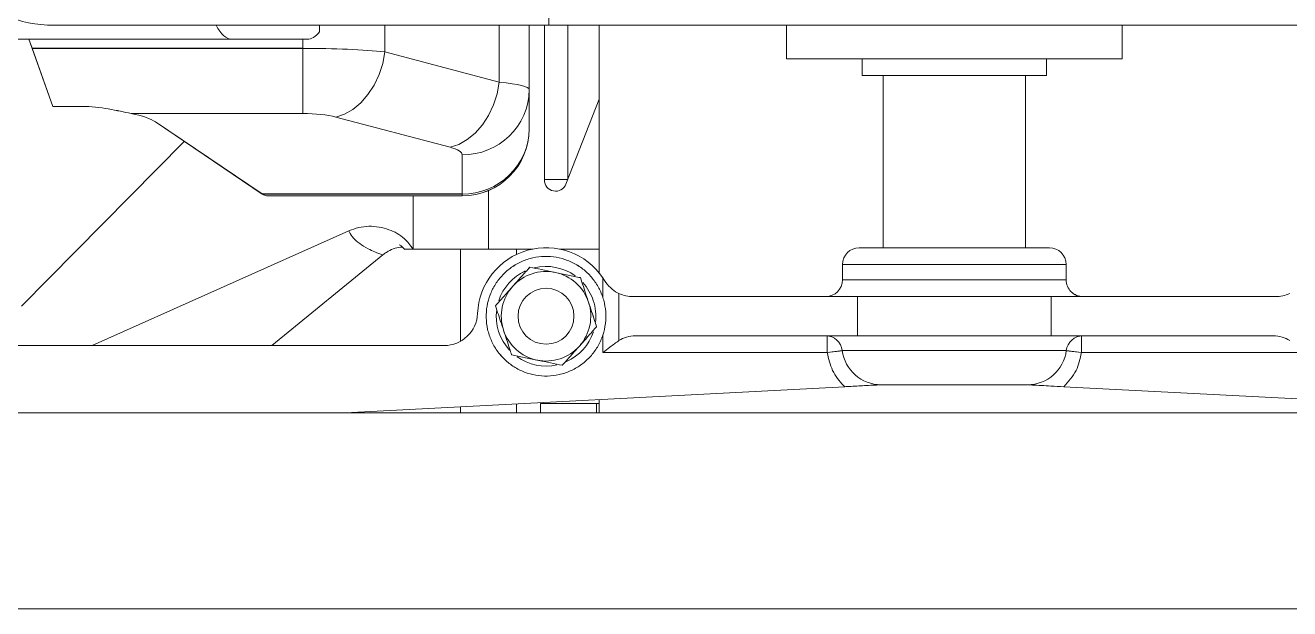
# Model space of a CAD drawing. Header units: inches. Extents: x -1851 to 6314, y -1304 to 4687.
# Drawn here: x -1573.46 to -1563.12, y -543.84 to -539.07 of the extents above; entities that cross this region are included whole.
import ezdxf

# ---------------------------------------------------------------- set-up
doc = ezdxf.new("R2010")
doc.units = ezdxf.units.IN
doc.header["$MEASUREMENT"] = 0
doc.layers.add('E-ARRY-TABL', color=9, linetype='Continuous')

# ---------------------------------------------------------------- blocks, each defined once
blk = doc.blocks.new('2.2.1_8 Mid Plan View')
at = {"color": 7, "linetype": 'Continuous', "lineweight": 15}
for p, q in [((0.30109, 2.68042), (0.30109, -3.73684)), ((27.3067, 2.68042), (27.3067, -3.73684)), ((0.41592, 2.56559), (0.41592, -3.62201)), ((27.42153, 2.56559), (27.42153, -3.62201)), ((0.28572, -0.46404), (0.30109, -0.17084)), ((27.29133, -0.46404), (27.3067, -0.17084)), ((0.07382, -0.42979), (0.07382, -0.29035)), ((27.07942, -0.42979), (27.07942, -0.29035)), ((0.26575, -0.32202), (0.26575, -0.45363)), ((27.27135, -0.32202), (27.27135, -0.45363)), ((0.23294, -0.47148), (0.23294, -0.33983)), ((0.2559, -0.34118), (0.2559, -0.47148)), ((27.23854, -0.47148), (27.23854, -0.33983)), ((27.26151, -0.34118), (27.26151, -0.47148)), ((0.07382, -0.42979), (0.0935, -0.42979)), ((0.07382, -0.62663), (0.07382, -0.42979)), ((0.0935, -0.62663), (0.0935, -0.42979)), ((27.07942, -0.62663), (27.07942, -0.42979)), ((27.07942, -0.42979), (27.09911, -0.42979)), ((27.09911, -0.62663), (27.09911, -0.42979)), ((0.22309, -0.46259), (0.21407, -0.46259)), ((27.2287, -0.46259), (27.21968, -0.46259)), ((0.10335, -0.47408), (0.0935, -0.47408)), ((0.10335, -0.58234), (0.10335, -0.47408)), ((0.20423, -0.58398), (0.20423, -0.47244)), ((0.23294, -0.58494), (0.23294, -0.47148)), ((0.2559, -0.47148), (0.23294, -0.47148)), ((0.2559, -0.47148), (0.2559, -0.58494)), ((27.10895, -0.47408), (27.09911, -0.47408)), ((27.10895, -0.58234), (27.10895, -0.47408)), ((27.20984, -0.58398), (27.20984, -0.47244)), ((27.23854, -0.58494), (27.23854, -0.47148)), ((27.26151, -0.47148), (27.23854, -0.47148)), ((27.26151, -0.47148), (27.26151, -0.58494)), ((0.20423, -0.48654), (0.10335, -0.48654)), ((0.28461, -0.4853), (0.28461, -0.57112)), ((27.20984, -0.48654), (27.10895, -0.48654)), ((27.29022, -0.4853), (27.29022, -0.57112)), ((0.10335, -0.56988), (0.20423, -0.56988)), ((0.28461, -0.57069), (0.28463, -0.57155)), ((27.10895, -0.56988), (27.20984, -0.56988)), ((27.29022, -0.57069), (27.29024, -0.57155)), ((0.0935, -0.58234), (0.10335, -0.58234)), ((0.2559, -0.58494), (0.23294, -0.58494)), ((0.23294, -0.71659), (0.23294, -0.58494)), ((0.2559, -0.58494), (0.2559, -0.71524)), ((27.09911, -0.58234), (27.10895, -0.58234)), ((27.26151, -0.58494), (27.23854, -0.58494)), ((27.23854, -0.71659), (27.23854, -0.58494)), ((27.26151, -0.58494), (27.26151, -0.71524)), ((0.28572, -0.59238), (0.30109, -0.88558)), ((27.29133, -0.59238), (27.3067, -0.88558)), ((0.21407, -0.59383), (0.22309, -0.59383)), ((27.21968, -0.59383), (27.2287, -0.59383)), ((0.26575, -0.60279), (0.26575, -0.7344)), ((27.27135, -0.60279), (27.27135, -0.7344)), ((0.07382, -0.76607), (0.07382, -0.62663)), ((0.07382, -0.62663), (0.0935, -0.62663)), ((27.07942, -0.76607), (27.07942, -0.62663)), ((27.07942, -0.62663), (27.09911, -0.62663)), ((0.23108, -0.72494), (0.25867, -0.72494)), ((27.23668, -0.72494), (27.26428, -0.72494)), ((0.22193, -0.7344), (0.2235, -0.73339)), ((27.22754, -0.7344), (27.22911, -0.73339)), ((0.07382, -0.73654), (0.21905, -0.73654)), ((0.29328, -0.73654), (0.30109, -0.73654)), ((27.07942, -0.73654), (27.22465, -0.73654)), ((27.12283, -0.73654), (27.17252, -0.75604)), ((27.21063, -0.75977), (27.21063, -0.73654)), ((27.29889, -0.73654), (27.3067, -0.73654)), ((27.30115, -0.73654), (27.30115, -0.73818)), ((27.30115, -0.77099), (27.30115, -0.73818)), ((27.30115, -0.73818), (27.3067, -0.73818)), ((0.16416, -0.75496), (0.07382, -0.75496)), ((0.16416, -0.76871), (0.16416, -0.75496)), ((27.16977, -0.75496), (27.07942, -0.75496)), ((27.16977, -0.76871), (27.16977, -0.75496)), ((0.07382, -1.05642), (0.07382, -0.76607)), ((0.07382, -0.76871), (0.16416, -0.76871)), ((27.07942, -1.05642), (27.07942, -0.76607)), ((27.07942, -0.76871), (27.16977, -0.76871)), ((27.17012, -0.76871), (27.16977, -0.76871)), ((27.3067, -0.77099), (27.30115, -0.77099)), ((0.07382, -0.77755), (0.11152, -0.77755)), ((0.11152, -0.77755), (0.13451, -0.77755)), ((27.07942, -0.77755), (27.11713, -0.77755)), ((27.11713, -0.77755), (27.14012, -0.77755)), ((27.21063, -0.80152), (27.21063, -0.77565)), ((27.2138, -0.78511), (27.21063, -0.78511)), ((27.3067, -0.78511), (27.30143, -0.78511)), ((0.08939, -0.86225), (0.10713, -0.79512)), ((27.09499, -0.86225), (27.11273, -0.79512)), ((27.21063, -0.80152), (27.21063, -0.84572)), ((0.17274, -0.81692), (0.14975, -0.81692)), ((0.17274, -0.9342), (0.17274, -0.81692)), ((0.17388, -0.81692), (0.17274, -0.81692)), ((0.17388, -0.93077), (0.17388, -0.81692)), ((27.17835, -0.81692), (27.15536, -0.81692)), ((27.17835, -0.9342), (27.17835, -0.81692)), ((27.17949, -0.81692), (27.17835, -0.81692)), ((27.17949, -0.93077), (27.17949, -0.81692)), ((27.21063, -0.81792), (27.26474, -0.81792)), ((27.30315, -0.81792), (27.3067, -0.81792)), ((0.14536, -0.82395), (0.12762, -0.89107)), ((0.26164, -1.13761), (0.26164, -0.82753)), ((27.15097, -0.82395), (27.13322, -0.89107)), ((27.26725, -1.13761), (27.26725, -0.82753)), ((27.21063, -0.84572), (27.17949, -0.84572)), ((27.21063, -0.84572), (27.21063, -0.85073)), ((27.26725, -0.92847), (27.21407, -0.86345)), ((27.26725, -1.03391), (27.19997, -0.88333)), ((0.07382, -0.90058), (0.07762, -0.90058)), ((27.07942, -0.90058), (27.08323, -0.90058)), ((0.08202, -0.95162), (0.08202, -0.90787)), ((0.08733, -1.06915), (0.08733, -0.91029)), ((0.08733, -0.91029), (0.12556, -0.91029)), ((0.12556, -0.91029), (0.12556, -1.01105)), ((27.08763, -0.95162), (27.08763, -0.90787)), ((27.09293, -1.06915), (27.09293, -0.91029)), ((27.09293, -0.91029), (27.13117, -0.91029)), ((27.13117, -0.91029), (27.13117, -1.01105)), ((0.13046, -0.99686), (0.17274, -0.9342)), ((27.13606, -0.99686), (27.17835, -0.9342)), ((0.08202, -1.14664), (0.08202, -0.95162)), ((27.08763, -1.14664), (27.08763, -0.95162)), ((27.14748, -0.97994), (27.24418, -1.07532)), ((0.12142, -1.04001), (0.12142, -1.05699)), ((27.12703, -1.04001), (27.12703, -1.05699)), ((0.12142, -1.05699), (0.08733, -1.06915)), ((27.12703, -1.05699), (27.09293, -1.06915)), ((0.08733, -1.06915), (0.08202, -1.07104)), ((27.09293, -1.06915), (27.08763, -1.07104))]:
    blk.add_line(p, q, dxfattribs=at)
at = {"color": 8, "linetype": 'Continuous', "lineweight": 15}
for p, q in [((0.26575, -0.45363), (0.25594, -0.45363)), ((0.26575, -0.45363), (0.26461, -0.46253)), ((27.27135, -0.45363), (27.26155, -0.45363)), ((27.27135, -0.45363), (27.27022, -0.46253)), ((0.21407, -0.46259), (0.21407, -0.59383)), ((0.22309, -0.59383), (0.22309, -0.46259)), ((0.26451, -0.5939), (0.26451, -0.46252)), ((27.21968, -0.46259), (27.21968, -0.59383)), ((27.2287, -0.59383), (27.2287, -0.46259)), ((27.27012, -0.5939), (27.27012, -0.46252)), ((0.26461, -0.59389), (0.26575, -0.60279)), ((27.27022, -0.59389), (27.27135, -0.60279)), ((0.25594, -0.60279), (0.26575, -0.60279)), ((27.26155, -0.60279), (27.27135, -0.60279)), ((0.23334, -0.7344), (0.22193, -0.7344)), ((0.26575, -0.7344), (0.2555, -0.7344)), ((27.23895, -0.7344), (27.22754, -0.7344)), ((27.27135, -0.7344), (27.2611, -0.7344)), ((0.07382, -0.76607), (-0.07382, -0.76607)), ((27.07942, -0.76607), (26.93179, -0.76607)), ((0.10713, -0.79512), (0.07382, -0.79512)), ((27.11273, -0.79512), (27.07942, -0.79512)), ((27.17635, -0.80152), (27.21063, -0.80152)), ((0.07382, -0.86225), (0.08939, -0.86225)), ((27.07942, -0.86225), (27.09499, -0.86225)), ((0.08733, -0.91029), (0.08202, -0.91029)), ((27.09293, -0.91029), (27.08763, -0.91029))]:
    blk.add_line(p, q, dxfattribs=at)
at = {"color": 7, "linetype": 'Continuous', "lineweight": 15, "flags": 128}
for points in [[(0.10713, -0.79512), (0.11391, -0.7964), (0.12048, -0.79852), (0.12664, -0.80144), (0.1322, -0.80504), (0.13698, -0.80923), (0.14085, -0.81388), (0.14367, -0.81883), (0.14536, -0.82395)], [(27.11273, -0.79512), (27.11952, -0.7964), (27.12609, -0.79852), (27.13225, -0.80144), (27.13781, -0.80504), (27.14259, -0.80923), (27.14645, -0.81388), (27.14927, -0.81883), (27.15097, -0.82395)], [(0.08939, -0.86225), (0.09617, -0.86352), (0.10274, -0.86565), (0.1089, -0.86856), (0.11446, -0.87217), (0.11924, -0.87636), (0.1231, -0.881), (0.12592, -0.88596), (0.12762, -0.89107)], [(27.09499, -0.86225), (27.10177, -0.86352), (27.10835, -0.86565), (27.11451, -0.86856), (27.12006, -0.87217), (27.12485, -0.87636), (27.12871, -0.881), (27.13153, -0.88596), (27.13322, -0.89107)]]:
    blk.add_lwpolyline(points, dxfattribs=at)
at = {"color": 7, "linetype": 'Continuous', "lineweight": 15}
for centre in [(0.24442, -0.76771), (27.25003, -0.76771)]:
    blk.add_circle(centre, 0.0164, dxfattribs=at)
for centre, radius, start, end in [((0.21325, -0.33983), 0.01968, 0, 25.11951), ((27.21886, -0.33983), 0.01968, 0, 25.11951), ((0.22309, -0.45275), 0.00984, 270, 0), ((0.26575, -0.45275), 0.00984, 180, 262.81924), ((27.2287, -0.45275), 0.00984, 270, 0), ((27.27135, -0.45275), 0.00984, 180, 262.81924), ((0.21407, -0.47244), 0.00984, 90, 180), ((0.26164, -0.4853), 0.02297, 0, 82.81924), ((27.21968, -0.47244), 0.00984, 90, 180), ((27.26725, -0.4853), 0.02297, 0, 82.81924), ((0.26164, -0.57112), 0.02297, 277.18076, 0), ((27.26725, -0.57112), 0.02297, 277.18076, 0), ((0.21407, -0.58398), 0.00984, 180, 270), ((27.21968, -0.58398), 0.00984, 180, 270), ((0.22309, -0.60367), 0.00984, 0, 90), ((0.26575, -0.60367), 0.00984, 97.18076, 180), ((27.2287, -0.60367), 0.00984, 0, 90), ((27.27135, -0.60367), 0.00984, 97.18076, 180), ((0.21325, -0.71659), 0.01968, 334.88049, 0), ((27.21886, -0.71659), 0.01968, 334.88049, 0), ((0.24442, -0.76771), 0.0351, 102.65506, 113.90506), ((0.24442, -0.76771), 0.0351, 91.40506, 102.65506), ((0.24442, -0.76771), 0.0351, 80.15506, 91.40506), ((0.24442, -0.76771), 0.0351, 68.90506, 80.15506), ((27.25003, -0.76771), 0.0351, 102.65506, 113.90506), ((27.25003, -0.76771), 0.0351, 91.40506, 102.65506), ((27.25003, -0.76771), 0.0351, 80.15506, 91.40506), ((27.25003, -0.76771), 0.0351, 68.90506, 80.15506), ((0.24442, -0.76771), 0.04019, 124.01996, 267.64472), ((0.24442, -0.76771), 0.0351, 125.15506, 136.40506), ((0.24442, -0.76771), 0.0351, 113.90506, 125.15506), ((0.24442, -0.76771), 0.0292, 108.28006, 132.51802), ((0.24442, -0.76771), 0.0292, 83.12964, 108.28006), ((0.24442, -0.76771), 0.02625, 48.28006, 108.28006), ((0.24442, -0.76771), 0.0292, 24.45342, 71.93058), ((0.24442, -0.76771), 0.0351, 57.65506, 68.90506), ((0.24442, -0.76771), 0.0351, 46.40506, 57.65506), ((27.25003, -0.76771), 0.04019, 124.01996, 267.64472), ((27.25003, -0.76771), 0.0351, 125.15506, 136.40506), ((27.25003, -0.76771), 0.0351, 113.90506, 125.15506), ((27.25003, -0.76771), 0.0292, 108.28006, 132.51802), ((27.25003, -0.76771), 0.0292, 83.12964, 108.28006), ((27.25003, -0.76771), 0.02625, 48.28006, 108.28006), ((27.25003, -0.76771), 0.0292, 24.45342, 71.93058), ((27.25003, -0.76771), 0.0351, 57.65506, 68.90506), ((27.25003, -0.76771), 0.0351, 46.40506, 57.65506), ((0.24442, -0.76771), 0.0351, 147.65506, 158.90506), ((0.24442, -0.76771), 0.0351, 136.40506, 147.65506), ((0.24442, -0.76771), 0.02625, 108.28006, 168.28006), ((0.24442, -0.76771), 0.02625, 348.28006, 48.28006), ((0.24442, -0.76771), 0.0351, 35.15506, 46.40506), ((0.24442, -0.76771), 0.0351, 23.90506, 35.15506), ((27.25003, -0.76771), 0.0351, 147.65506, 158.90506), ((27.25003, -0.76771), 0.0351, 136.40506, 147.65506), ((27.25003, -0.76771), 0.02625, 108.28006, 168.28006), ((27.25003, -0.76771), 0.02625, 348.28006, 48.28006), ((27.25003, -0.76771), 0.0351, 35.15506, 46.40506), ((27.25003, -0.76771), 0.0351, 23.90506, 35.15506), ((0.24442, -0.76771), 0.0351, 158.90506, 170.15506), ((0.24442, -0.76771), 0.0292, 144.02506, 193.67922), ((0.24442, -0.76771), 0.0351, 12.65506, 23.90506), ((27.17012, -0.76215), 0.00656, 270, 68.57364), ((27.25003, -0.76771), 0.0351, 158.90506, 170.15506), ((27.25003, -0.76771), 0.0292, 144.02506, 193.67922), ((27.25003, -0.76771), 0.0351, 12.65506, 23.90506), ((0.24442, -0.76771), 0.0351, 170.15506, 181.40506), ((0.24442, -0.76771), 0.02625, 168.28006, 228.28006), ((0.24442, -0.76771), 0.0292, 324.37687, 12.67514), ((0.24442, -0.76771), 0.0351, 1.40506, 12.65506), ((27.25003, -0.76771), 0.0351, 170.15506, 181.40506), ((27.25003, -0.76771), 0.02625, 168.28006, 228.28006), ((27.25003, -0.76771), 0.0292, 324.37687, 12.67514), ((27.25003, -0.76771), 0.0351, 1.40506, 12.65506), ((0.24442, -0.76771), 0.0351, 181.40506, 192.65506), ((0.24442, -0.76771), 0.0351, 350.15506, 1.40506), ((27.25003, -0.76771), 0.0351, 181.40506, 192.65506), ((27.25003, -0.76771), 0.0351, 350.15506, 1.40506), ((0.11092, -0.81638), 0.03884, 359.20634, 89.11267), ((0.13391, -0.81638), 0.03884, 359.20634, 89.11267), ((0.13451, -0.81692), 0.03937, 0, 90), ((0.24442, -0.76771), 0.0351, 192.65506, 203.90506), ((0.24442, -0.76771), 0.02625, 288.28006, 348.28006), ((0.24442, -0.76771), 0.0351, 338.90506, 350.15506), ((27.11653, -0.81638), 0.03884, 359.20634, 89.11267), ((27.13952, -0.81638), 0.03884, 359.20634, 89.11267), ((27.14012, -0.81692), 0.03937, 0, 90), ((27.25003, -0.76771), 0.0351, 192.65506, 203.90506), ((27.25003, -0.76771), 0.02625, 288.28006, 348.28006), ((27.25003, -0.76771), 0.0351, 338.90506, 350.15506), ((0.24442, -0.76771), 0.0351, 203.90506, 215.15506), ((0.24442, -0.76771), 0.0292, 204.71439, 251.80658), ((0.24442, -0.76771), 0.0351, 327.65506, 338.90506), ((27.25003, -0.76771), 0.0351, 203.90506, 215.15506), ((27.25003, -0.76771), 0.0292, 204.71439, 251.80658), ((27.25003, -0.76771), 0.0351, 327.65506, 338.90506), ((0.24442, -0.76771), 0.0351, 215.15506, 226.40506), ((0.24442, -0.76771), 0.0351, 226.40506, 237.65506), ((0.24442, -0.76771), 0.02625, 228.28006, 288.28006), ((0.24442, -0.76771), 0.0292, 262.59569, 312.94388), ((0.24442, -0.76771), 0.0351, 305.15506, 316.40506), ((0.24442, -0.76771), 0.0351, 316.40506, 327.65506), ((27.25003, -0.76771), 0.0351, 215.15506, 226.40506), ((27.25003, -0.76771), 0.0351, 226.40506, 237.65506), ((27.25003, -0.76771), 0.02625, 228.28006, 288.28006), ((27.25003, -0.76771), 0.0292, 262.59569, 312.94388), ((27.25003, -0.76771), 0.0351, 305.15506, 316.40506), ((27.25003, -0.76771), 0.0351, 316.40506, 327.65506), ((0.24442, -0.76771), 0.0351, 237.65506, 248.90506), ((0.24442, -0.76771), 0.0351, 248.90506, 260.15506), ((0.24442, -0.76771), 0.0351, 282.65506, 293.90506), ((0.24442, -0.76771), 0.0351, 293.90506, 305.15506), ((27.25003, -0.76771), 0.0351, 237.65506, 248.90506), ((27.25003, -0.76771), 0.0351, 248.90506, 260.15506), ((27.25003, -0.76771), 0.0351, 282.65506, 293.90506), ((27.25003, -0.76771), 0.0351, 293.90506, 305.15506), ((0.24442, -0.76771), 0.0351, 260.15506, 271.40506), ((0.24196, -0.82753), 0.01968, 0, 87.64472), ((0.24442, -0.76771), 0.0351, 271.40506, 282.65506), ((27.25003, -0.76771), 0.0351, 260.15506, 271.40506), ((27.24757, -0.82753), 0.01968, 0, 87.64472), ((27.25003, -0.76771), 0.0351, 271.40506, 282.65506), ((0, -1.05642), 0.07382, 180, 0)]:
    blk.add_arc(centre, radius, start, end, dxfattribs=at)
for centre, major_axis, ratio, start_param, end_param in [((0.26575, -0.34118), (0, 0.01395), 0.70539, 0.802011, 1.570796), ((27.27135, -0.34118), (0, 0.01395), 0.70539, 0.802011, 1.570796), ((0.26575, -0.71524), (0, 0.01395), 0.70539, 1.570796, 2.339581), ((27.27135, -0.71524), (0, 0.01395), 0.70539, 1.570796, 2.339581), ((0.11152, -0.84317), (0, 0.06562), 0.09834, 0, 0.749219), ((27.11713, -0.84317), (0, 0.06562), 0.09834, 0, 0.749219), ((0.14975, -0.84317), (0, 0.02625), 0.24585, 0, 0.749219), ((27.15536, -0.84317), (0, 0.02625), 0.24585, 0, 0.749219), ((0.09378, -0.91029), (0, 0.06562), 0.09834, 0.749219, 1.570796), ((27.09939, -0.91029), (0, 0.06562), 0.09834, 0.749219, 1.570796), ((0.13201, -0.91029), (0, 0.02625), 0.24585, 0.749219, 1.570796), ((27.13762, -0.91029), (0, 0.02625), 0.24585, 0.749219, 1.570796), ((0.04921, -0.90787), (0.03281, 0), 0.444444, 0, 0.523599), ((27.05482, -0.90787), (0.03281, 0), 0.444444, 0, 0.523599), ((0.13451, -0.93077), (0.03937, 0), 0.364309, 6.042116, 6.283185), ((27.14012, -0.93077), (0.03937, 0), 0.364309, 6.042116, 6.283185), ((0.04921, -0.95162), (0.03281, 0), 0.444444, 5.560451, 6.283185), ((27.05482, -0.95162), (0.03281, 0), 0.444444, 5.560451, 6.283185), ((0.13432, -1.04001), (0, 0.04593), 0.24585, 0.349365, 0.8884), ((27.13993, -1.04001), (0, 0.04593), 0.24585, 0.349365, 0.8884)]:
    blk.add_ellipse(centre, major_axis=major_axis, ratio=ratio, start_param=start_param, end_param=end_param, dxfattribs=at)
for points, knots in [([(0.26575, -0.45363), (0.26937, -0.45442), (0.27696, -0.45607), (0.28271, -0.46131), (0.28572, -0.46404)], [0, 0, 0, 0, 0.477569, 1, 1, 1, 1]), ([(27.27135, -0.45363), (27.27498, -0.45442), (27.28256, -0.45607), (27.28832, -0.46131), (27.29133, -0.46404)], [0, 0, 0, 0, 0.477569, 1, 1, 1, 1]), ([(0.28572, -0.46404), (0.28559, -0.46657), (0.28525, -0.4731), (0.28489, -0.48), (0.28468, -0.48404), (0.28463, -0.48487)], [0, 0, 0, 0, 0.334113, 0.862931, 1, 1, 1, 1]), ([(27.29133, -0.46404), (27.2912, -0.46657), (27.29086, -0.4731), (27.29049, -0.48), (27.29028, -0.48404), (27.29024, -0.48487)], [0, 0, 0, 0, 0.334113, 0.862931, 1, 1, 1, 1]), ([(0.28463, -0.57155), (0.28471, -0.57302), (0.28487, -0.57601), (0.28518, -0.58207), (0.28548, -0.58766), (0.28568, -0.59158), (0.28572, -0.59238)], [0, 0, 0, 0, 0.238972, 0.483667, 0.895277, 1, 1, 1, 1]), ([(27.29024, -0.57155), (27.29032, -0.57302), (27.29047, -0.57601), (27.29079, -0.58207), (27.29108, -0.58766), (27.29129, -0.59158), (27.29133, -0.59238)], [0, 0, 0, 0, 0.238972, 0.483667, 0.895277, 1, 1, 1, 1]), ([(0.28572, -0.59238), (0.28549, -0.59264), (0.28277, -0.59555), (0.27649, -0.60033), (0.26933, -0.60197), (0.26575, -0.60279)], [0, 0, 0, 0, 0.045613, 0.522765, 1, 1, 1, 1]), ([(27.29133, -0.59238), (27.29109, -0.59264), (27.28838, -0.59555), (27.2821, -0.60033), (27.27493, -0.60197), (27.27135, -0.60279)], [0, 0, 0, 0, 0.045613, 0.522765, 1, 1, 1, 1]), ([(0.2235, -0.73339), (0.22497, -0.73233), (0.22791, -0.73019), (0.23011, -0.72691), (0.23093, -0.72523), (0.23108, -0.72494)], [0, 0, 0, 0, 0.451634, 0.905839, 1, 1, 1, 1]), ([(0.26575, -0.7344), (0.26574, -0.73438), (0.26465, -0.73299), (0.2621, -0.72972), (0.25992, -0.72668), (0.25867, -0.72494)], [0, 0, 0, 0, 0.003777, 0.432324, 1, 1, 1, 1]), ([(27.22911, -0.73339), (27.23057, -0.73233), (27.23352, -0.73019), (27.23572, -0.72691), (27.23654, -0.72523), (27.23668, -0.72494)], [0, 0, 0, 0, 0.451634, 0.905839, 1, 1, 1, 1]), ([(27.27135, -0.7344), (27.27134, -0.73438), (27.27026, -0.73299), (27.26771, -0.72972), (27.26552, -0.72668), (27.26428, -0.72494)], [0, 0, 0, 0, 0.003777, 0.432324, 1, 1, 1, 1]), ([(0.25058, -0.73803), (0.24937, -0.73843), (0.24468, -0.73998), (0.23981, -0.74159), (0.23619, -0.74279)], [0, 0, 0, 0, 0.257551, 1, 1, 1, 1]), ([(0.26189, -0.74812), (0.26162, -0.74788), (0.25959, -0.74607), (0.25576, -0.74266), (0.25231, -0.73958), (0.25058, -0.73803)], [0, 0, 0, 0, 0.070086, 0.530782, 1, 1, 1, 1]), ([(27.25618, -0.73803), (27.25497, -0.73843), (27.25028, -0.73998), (27.24541, -0.74159), (27.24179, -0.74279)], [0, 0, 0, 0, 0.257551, 1, 1, 1, 1]), ([(27.26749, -0.74812), (27.26723, -0.74788), (27.2652, -0.74607), (27.26137, -0.74266), (27.25792, -0.73958), (27.25618, -0.73803)], [0, 0, 0, 0, 0.070086, 0.530782, 1, 1, 1, 1]), ([(0.2218, -0.74754), (0.2213, -0.74995), (0.22029, -0.75481), (0.21925, -0.75984), (0.21872, -0.76238)], [0, 0, 0, 0, 0.495458, 1, 1, 1, 1]), ([(0.23619, -0.74279), (0.23488, -0.74322), (0.23001, -0.74483), (0.22527, -0.74639), (0.2218, -0.74754)], [0, 0, 0, 0, 0.268634, 1, 1, 1, 1]), ([(0.2732, -0.7582), (0.27136, -0.75656), (0.26765, -0.75326), (0.26382, -0.74984), (0.26189, -0.74812)], [0, 0, 0, 0, 0.495458, 1, 1, 1, 1]), ([(27.22741, -0.74754), (27.22691, -0.74995), (27.2259, -0.75481), (27.22485, -0.75984), (27.22433, -0.76238)], [0, 0, 0, 0, 0.495458, 1, 1, 1, 1]), ([(27.24179, -0.74279), (27.24049, -0.74322), (27.23562, -0.74483), (27.23087, -0.74639), (27.22741, -0.74754)], [0, 0, 0, 0, 0.268634, 1, 1, 1, 1]), ([(27.2788, -0.7582), (27.27697, -0.75656), (27.27326, -0.75326), (27.26943, -0.74984), (27.26749, -0.74812)], [0, 0, 0, 0, 0.495458, 1, 1, 1, 1]), ([(0.21872, -0.76238), (0.21865, -0.76273), (0.2181, -0.76539), (0.21705, -0.77041), (0.21612, -0.77493), (0.21564, -0.77721)], [0, 0, 0, 0, 0.070086, 0.530782, 1, 1, 1, 1]), ([(0.27012, -0.77304), (0.27019, -0.77269), (0.27074, -0.77002), (0.27179, -0.765), (0.27272, -0.76048), (0.2732, -0.7582)], [0, 0, 0, 0, 0.070086, 0.530782, 1, 1, 1, 1]), ([(27.22433, -0.76238), (27.22425, -0.76273), (27.2237, -0.76539), (27.22266, -0.77041), (27.22172, -0.77493), (27.22125, -0.77721)], [0, 0, 0, 0, 0.070086, 0.530782, 1, 1, 1, 1]), ([(27.27573, -0.77304), (27.2758, -0.77269), (27.27635, -0.77002), (27.27739, -0.765), (27.27833, -0.76048), (27.2788, -0.7582)], [0, 0, 0, 0, 0.070086, 0.530782, 1, 1, 1, 1]), ([(0.21564, -0.77721), (0.21748, -0.77885), (0.22119, -0.78216), (0.22502, -0.78557), (0.22695, -0.7873)], [0, 0, 0, 0, 0.495458, 1, 1, 1, 1]), ([(0.26704, -0.78788), (0.26754, -0.78547), (0.26855, -0.7806), (0.26959, -0.77558), (0.27012, -0.77304)], [0, 0, 0, 0, 0.495458, 1, 1, 1, 1]), ([(27.22125, -0.77721), (27.22309, -0.77885), (27.22679, -0.78216), (27.23063, -0.78557), (27.23256, -0.7873)], [0, 0, 0, 0, 0.495458, 1, 1, 1, 1]), ([(27.27265, -0.78788), (27.27315, -0.78547), (27.27416, -0.7806), (27.2752, -0.77558), (27.27573, -0.77304)], [0, 0, 0, 0, 0.495458, 1, 1, 1, 1]), ([(0.22695, -0.7873), (0.22722, -0.78754), (0.22925, -0.78935), (0.23308, -0.79276), (0.23653, -0.79583), (0.23826, -0.79738)], [0, 0, 0, 0, 0.070086, 0.530782, 1, 1, 1, 1]), ([(0.25265, -0.79263), (0.25134, -0.79306), (0.24647, -0.79467), (0.24173, -0.79624), (0.23826, -0.79738)], [0, 0, 0, 0, 0.268634, 1, 1, 1, 1]), ([(0.26704, -0.78788), (0.26583, -0.78828), (0.26114, -0.78983), (0.25627, -0.79143), (0.25265, -0.79263)], [0, 0, 0, 0, 0.257551, 1, 1, 1, 1]), ([(27.23256, -0.7873), (27.23283, -0.78754), (27.23486, -0.78935), (27.23869, -0.79276), (27.24213, -0.79583), (27.24387, -0.79738)], [0, 0, 0, 0, 0.070086, 0.530782, 1, 1, 1, 1]), ([(27.25826, -0.79263), (27.25695, -0.79306), (27.25208, -0.79467), (27.24734, -0.79624), (27.24387, -0.79738)], [0, 0, 0, 0, 0.268634, 1, 1, 1, 1]), ([(27.27265, -0.78788), (27.27144, -0.78828), (27.26675, -0.78983), (27.26188, -0.79143), (27.25826, -0.79263)], [0, 0, 0, 0, 0.257551, 1, 1, 1, 1]), ([(27.19997, -0.88333), (27.19925, -0.88143), (27.19781, -0.87762), (27.19712, -0.87163), (27.19752, -0.86564), (27.19947, -0.85849), (27.20333, -0.85118), (27.20847, -0.84733), (27.21063, -0.84572)], [0, 0, 0, 0, 0.14503, 0.290095, 0.434984, 0.579854, 0.823987, 1, 1, 1, 1]), ([(27.20818, -0.85364), (27.20818, -0.85364), (27.20818, -0.85363), (27.20876, -0.85277), (27.20968, -0.85158), (27.21065, -0.85076), (27.21094, -0.85051)], [0, 0, 0, 0, 0.223337, 0.535365, 0.858587, 1, 1, 1, 1]), ([(27.20955, -0.85188), (27.20955, -0.85229), (27.2096, -0.85554), (27.21114, -0.85959), (27.21355, -0.86277), (27.21407, -0.86345)], [0, 0, 0, 0, 0.099429, 0.806731, 1, 1, 1, 1]), ([(27.21407, -0.86345), (27.21407, -0.86345), (27.213, -0.86668), (27.21087, -0.87174), (27.20745, -0.87727), (27.20412, -0.88103), (27.20161, -0.88271), (27.2002, -0.88325), (27.19997, -0.88333), (27.19997, -0.88333)], [0, 0, 0, 0, 0.000004, 0.286524, 0.497982, 0.714192, 0.95402, 0.999996, 1, 1, 1, 1]), ([(0.12556, -1.01105), (0.12512, -1.01311), (0.12424, -1.01728), (0.12279, -1.02436), (0.12171, -1.03197), (0.12142, -1.03728), (0.12142, -1.03998), (0.12142, -1.04001)], [0, 0, 0, 0, 0.245342, 0.49764, 0.743058, 0.997175, 1, 1, 1, 1]), ([(27.13117, -1.01105), (27.13073, -1.01311), (27.12985, -1.01728), (27.1284, -1.02436), (27.12732, -1.03197), (27.12703, -1.03728), (27.12703, -1.03998), (27.12703, -1.04001)], [0, 0, 0, 0, 0.245342, 0.49764, 0.743058, 0.997175, 1, 1, 1, 1])]:
    blk.add_open_spline(points, degree=3, knots=knots, dxfattribs=at)

msp = doc.modelspace()

# ---------------------------------------------------------------- block references
at = {"layer": 'E-ARRY-TABL', "xscale": 13.95298604562408, "yscale": 13.95298604562408, "zscale": 13.95298604562408, "rotation": 270}
for p in [(-1558.49, -161.22898), (-1558.49, -538.03783)]:
    msp.add_blockref('2.2.1_8 Mid Plan View', p, dxfattribs=at)

doc.saveas('drawing.dxf')
